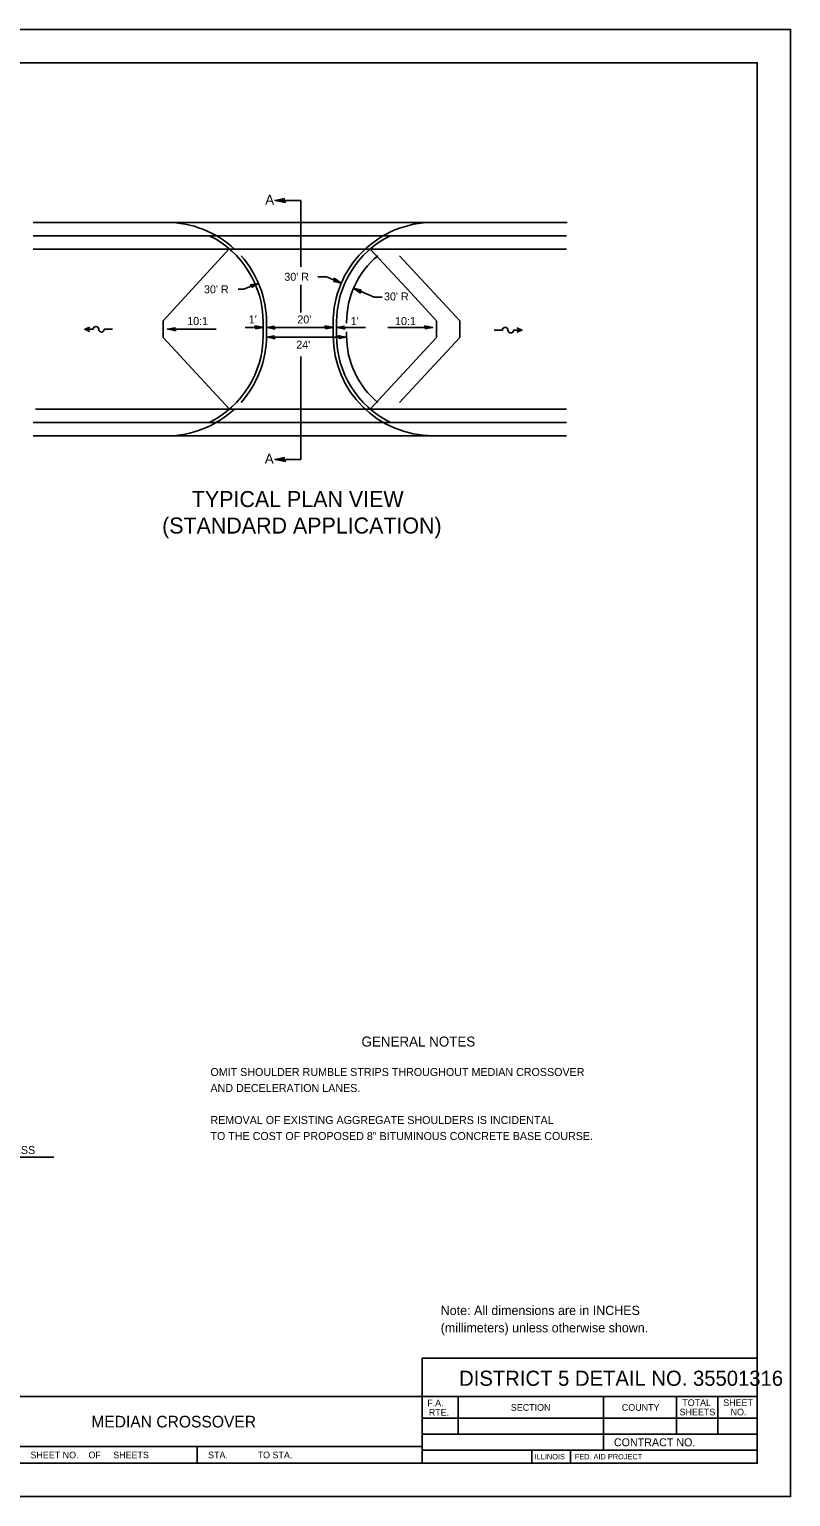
# Model space of a CAD drawing. Extents: x 998471 to 999151, y 942911 to 943367.
# Drawn here: x 998922.2 to 999150.5, y 942927.4 to 943367.4 of the extents above; entities that cross this region are included whole.
import ezdxf

# ---------------------------------------------------------------- set-up
doc = ezdxf.new("R2010")
doc.units = 0
for name, color, linetype in [('Design_EX_Roadway Dimensions', 7, 'Continuous'), ('Design_EX_Roadway Notes', 7, 'Continuous'), ('Design_PR_Roadway Notes', 7, 'Continuous'), ('Level 29', 7, 'Continuous'), ('Level 3', 7, 'Continuous'), ('Level 4', 7, 'Continuous'), ('Level 50', 7, 'Continuous'), ('Level 53', 7, 'Continuous'), ('Sheets_50 Reference Boundary', 7, 'Continuous'), ('Sheets_General Details', 7, 'Continuous'), ('Sheets_Printer Plotting Border', 7, 'Continuous'), ('Structures_PR_Bridge', 7, 'Continuous'), ('Topo_Curb and Gutter', 7, 'Continuous'), ('Topo_Drainage Items', 7, 'Continuous'), ('Topo_EOP', 7, 'Continuous')]:
    doc.layers.add(name, color=color, linetype=linetype)

msp = doc.modelspace()

# ---------------------------------------------------------------- linework, layer by layer
at = {"layer": 'Design_EX_Roadway Notes'}
msp.add_line((998871.27, 943029.21), (998929.56, 943029.21), dxfattribs=at)
at = {"layer": 'Level 29'}
for p, q in [((999083.33, 943309.49), (999083.47, 943309.49)), ((998993.33, 943275.49), (998993.33, 943279.49)), ((999017.33, 943279.49), (999017.33, 943279.23)), ((999017.33, 943276.7), (999017.33, 943275.49))]:
    msp.add_line(p, q, dxfattribs=at)
for centre, radius, start, end in [((998963.33, 943279.49), 30, 0.0023, 41.8101), ((999043.33, 943279.49), 26, 129.7153, 180.0023), ((998963.33, 943275.49), 30, 318.1898, 0.0023), ((999043.33, 943275.49), 26, 180.0023, 230.2846)]:
    msp.add_arc(centre, radius, start, end, dxfattribs=at)
at = {"layer": 'Level 3'}
for p, q in [((998986.52, 943289.42), (998990.91, 943291.3)), ((999008.72, 943293.18), (999011.36, 943293.18)), ((999011.36, 943293.18), (999015.75, 943291.3)), ((999019.43, 943289.72), (999025.63, 943287.06)), ((998986.52, 943289.42), (998984.85, 943289.42)), ((999025.63, 943287.06), (999027.99, 943287.06)), ((998963.63, 943277.49), (998978.2, 943277.49)), ((998986.89, 943277.99), (998992.33, 943277.99)), ((998993.33, 943277.99), (999013.33, 943277.99)), ((999014.33, 943277.99), (999022.97, 943277.99)), ((999029.7, 943277.99), (999043.18, 943277.99)), ((998993.33, 943275.06), (999017.33, 943275.06))]:
    msp.add_line(p, q, dxfattribs=at)
for points in [[(998988.4, 943290.79), (998988.78, 943290.43), (998989.03, 943290.04), (998989.84, 943290.61), (998990.91, 943291.3), (998989.59, 943291)], [(999013.66, 943292.76), (999013.66, 943292.24), (999013.55, 943291.79), (999014.52, 943291.59), (999015.75, 943291.3), (999014.62, 943292.04)], [(999021.52, 943288.26), (999021.52, 943288.78), (999021.63, 943289.23), (999020.66, 943289.43), (999019.43, 943289.72), (999020.56, 943288.97)], [(998966.13, 943276.97), (998965.92, 943277.45), (998965.85, 943277.91), (998964.88, 943277.71), (998963.63, 943277.49), (998964.96, 943277.25)], [(998989.83, 943278.51), (998990.03, 943278.03), (998990.11, 943277.57), (998991.08, 943277.77), (998992.33, 943277.99), (998991, 943278.23)], [(998995.83, 943277.47), (998995.63, 943277.95), (998995.55, 943278.41), (998994.58, 943278.21), (998993.33, 943277.99), (998994.66, 943277.75)], [(999010.83, 943278.51), (999011.03, 943278.03), (999011.11, 943277.57), (999012.08, 943277.77), (999013.33, 943277.99), (999012, 943278.23)], [(999016.83, 943277.47), (999016.63, 943277.95), (999016.55, 943278.41), (999015.58, 943278.21), (999014.33, 943277.99), (999015.66, 943277.75)], [(999040.68, 943278.51), (999040.88, 943278.03), (999040.96, 943277.57), (999041.93, 943277.77), (999043.18, 943277.99), (999041.85, 943278.23)], [(998995.83, 943274.54), (998995.63, 943275.02), (998995.55, 943275.48), (998994.58, 943275.28), (998993.33, 943275.06), (998994.66, 943274.82)], [(999014.83, 943275.59), (999015.04, 943275.11), (999015.12, 943274.65), (999016.08, 943274.85), (999017.33, 943275.06), (999016, 943275.31)]]:
    msp.add_lwpolyline(points, close=True, dxfattribs=at)
at = {"layer": 'Level 4'}
for p, q in [((998962.33, 943279.99), (998982.06, 943301.49)), ((999037.8, 943287.05), (999024.44, 943301.49)), ((999044.33, 943279.99), (999037.8, 943287.05)), ((998962.33, 943274.99), (998962.33, 943279.99)), ((999044.33, 943274.99), (999044.33, 943279.99)), ((998962.33, 943274.99), (998982.22, 943253.49)), ((999044.33, 943274.99), (999024.44, 943253.49))]:
    msp.add_line(p, q, dxfattribs=at)
at = {"layer": 'Level 50'}
for p, q in [((999003.67, 943316.08), (998995.88, 943316.08)), ((999003.67, 943316.08), (999003.67, 943296.18)), ((999003.67, 943290.79), (999003.67, 943282.45)), ((999003.67, 943269.22), (999003.67, 943238.41)), ((999003.67, 943238.41), (998995.88, 943238.41))]:
    msp.add_line(p, q, dxfattribs=at)
for points in [[(998999, 943315.43), (998998.75, 943316.03), (998998.65, 943316.61), (998997.44, 943316.36), (998995.88, 943316.08), (998997.55, 943315.78)], [(998999, 943237.76), (998998.75, 943238.36), (998998.65, 943238.94), (998997.44, 943238.68), (998995.88, 943238.41), (998997.55, 943238.11)]]:
    msp.add_lwpolyline(points, close=True, dxfattribs=at)
at = {"layer": 'Level 53'}
for p, q in [((999051.3, 943279.99), (999033.25, 943299.49)), ((999051.3, 943274.99), (999051.3, 943279.99)), ((999051.3, 943274.99), (999033.25, 943255.49))]:
    msp.add_line(p, q, dxfattribs=at)
at = {"layer": 'Sheets_50 Reference Boundary'}
msp.add_lwpolyline([(998510.51, 943357.37), (999140.51, 943357.37), (999140.51, 942957.37), (998510.51, 942957.37)], close=True, dxfattribs=at)
at = {"layer": 'Sheets_General Details'}
for p, q in [((999150.51, 943367.37), (998470.51, 943367.37)), ((999150.51, 942927.37), (999150.51, 943367.37)), ((998510.51, 942957.37), (999140.51, 942957.37)), ((999040, 942957.37), (999040, 942937.37)), ((999050.8, 942957.37), (999050.8, 942946.07)), ((999094.4, 942957.37), (999094.4, 942941.27)), ((999116.24, 942957.37), (999116.24, 942946.07)), ((999128.66, 942957.37), (999128.66, 942946.07)), ((999040, 942950.87), (999140.51, 942950.87)), ((998886, 942942.37), (999040, 942942.37)), ((998972.51, 942942.37), (998972.51, 942937.37)), ((999040, 942946.07), (999140.51, 942946.07)), ((999040, 942941.27), (999140.51, 942941.27)), ((999072.94, 942941.27), (999072.94, 942937.37)), ((999084.54, 942941.27), (999084.54, 942937.37)), ((999150.51, 942927.37), (998470.51, 942927.37))]:
    msp.add_line(p, q, dxfattribs=at)
for points in [[(998510.51, 943357.37), (999140.51, 943357.37), (999140.51, 942937.37), (998510.51, 942937.37)], [(999040, 942957.37), (999140.51, 942957.37), (999140.51, 942968.86), (999040, 942968.86)]]:
    msp.add_lwpolyline(points, close=True, dxfattribs=at)
at = {"layer": 'Sheets_Printer Plotting Border'}
msp.add_lwpolyline([(998470.51, 942927.37), (999150.51, 942927.37), (999150.51, 943367.37), (998470.51, 943367.37)], close=True, dxfattribs=at)
at = {"layer": 'Topo_Curb and Gutter'}
for p, q in [((998923.33, 943305.49), (999083.33, 943305.49)), ((998923.33, 943301.49), (999083.33, 943301.49)), ((998992.33, 943275.49), (998992.33, 943279.49)), ((999014.33, 943275.49), (999014.33, 943279.49)), ((998924.03, 943253.49), (999083.33, 943253.49)), ((998923.33, 943249.49), (999083.33, 943249.49))]:
    msp.add_line(p, q, dxfattribs=at)
for centre, start, end in [((998963.33, 943279.49), 0.0023, 63.7082), ((999043.33, 943279.49), 116.2918, 180.0023), ((998963.33, 943275.49), 296.2918, 0.0023), ((999043.33, 943275.49), 180.0023, 243.7082)]:
    msp.add_arc(centre, 29, start, end, dxfattribs=at)
at = {"layer": 'Topo_Drainage Items'}
for p, q in [((998941.35, 943277.44), (998938.84, 943277.44)), ((998947.18, 943277.44), (998944.68, 943277.44)), ((999061.58, 943277.18), (999064.07, 943277.18)), ((999067.41, 943277.18), (999069.91, 943277.18))]:
    msp.add_line(p, q, dxfattribs=at)
for points in [[(998940.38, 943276.8), (998938.84, 943277.44), (998940.38, 943278.08)], [(999068.37, 943277.82), (999069.91, 943277.18), (999068.37, 943276.55)]]:
    msp.add_lwpolyline(points, dxfattribs=at)
for centre, start, end in [((998942.18, 943277.44), 360, 180), ((998943.84, 943277.44), 180, 0), ((999064.91, 943277.18), 0, 180), ((999066.58, 943277.18), 180, 360)]:
    msp.add_arc(centre, 0.833, start, end, dxfattribs=at)
at = {"layer": 'Topo_EOP'}
for p, q in [((998923.33, 943309.49), (999083.33, 943309.49)), ((999013.33, 943275.49), (999013.33, 943279.49)), ((998923.33, 943245.49), (999083.33, 943245.49))]:
    msp.add_line(p, q, dxfattribs=at)
for centre, start, end in [((998963.33, 943279.49), 47.1664, 90), ((999043.33, 943279.49), 90, 180.0023), ((999043.33, 943275.49), 180.0023, 269.9977), ((998963.33, 943275.49), 270.0015, 312.8331)]:
    msp.add_arc(centre, 30, start, end, dxfattribs=at)

# ---------------------------------------------------------------- texts
at = {"layer": 'Design_EX_Roadway Dimensions'}
for s, p in [("30' R", (998998.68, 943291.98)), ("30' R", (998974.59, 943288.22)), ("30' R", (999028.57, 943286.08)), ('10:1', (998969.55, 943278.7)), ("1'", (998988.01, 943279.19)), ("20'", (999002.58, 943279.19)), ("1'", (999018.58, 943278.67)), ('10:1', (999031.88, 943278.7)), ("24'", (999002.25, 943271.61))]:
    msp.add_text(s, height=2.4, dxfattribs=at).set_placement(p)
at = {"layer": 'Design_EX_Roadway Notes'}
msp.add_text('HMA RESURFACING THICKNESS', height=2.4, dxfattribs=at).set_placement((998873.32, 943030.11))
at = {"layer": 'Design_PR_Roadway Notes'}
for s, p in [('TYPICAL PLAN VIEW', (998970.95, 943224.12)), ('(STANDARD APPLICATION)', (998962.03, 943216.18))]:
    msp.add_text(s, height=4.8, dxfattribs=at).set_placement(p)
at = {"layer": 'Level 50'}
for s, p in [('OMIT SHOULDER RUMBLE STRIPS THROUGHOUT MEDIAN CROSSOVER', (998976.52, 943053.51)), ('AND DECELERATION LANES.', (998976.52, 943048.71)), ('REMOVAL OF EXISTING AGGREGATE SHOULDERS IS INCIDENTAL', (998976.52, 943039.11)), ('TO THE COST OF PROPOSED 8" BITUMINOUS CONCRETE BASE COURSE.', (998976.52, 943034.31))]:
    msp.add_text(s, height=2.4, dxfattribs=at).set_placement(p)
at = {"layer": 'Sheets_General Details'}
for s, height, p in [('Note: All dimensions are in INCHES', 2.8003, (999045.57, 942981.83)), ('(millimeters) unless otherwise shown.', 2.8003, (999045.57, 942976.63)), ('DISTRICT 5 DETAIL NO. 35501316', 4.5381, (999051.09, 942960.61)), ('F.A.  ', 2, (999041.54, 942954.47)), ('TOTAL', 2, (999118.01, 942954.54)), ('SHEET', 2, (999130.3, 942954.54)), (' MEDIAN CROSSOVER ', 3.5, (998939.49, 942948.12)), ('RTE.', 2, (999042, 942951.67)), ('SECTION', 2, (999066.6, 942953.12)), ('COUNTY', 2, (999099.89, 942953.12)), ('SHEETS', 2, (999117.22, 942951.74)), ('NO.', 2, (999132.5, 942951.74)), ('CONTRACT NO.      ', 2.4, (999097.51, 942942.47)), ('SHEET NO.    OF     SHEETS', 2, (998922.55, 942938.87)), ('STA.            TO STA.            ', 2, (998975.81, 942938.87)), ('ILLINOIS', 1.6, (999073.72, 942938.56)), ('FED. AID PROJECT', 1.6, (999085.76, 942938.56))]:
    msp.add_text(s, height=height, dxfattribs=at).set_placement(p)
at = {"layer": 'Structures_PR_Bridge'}
for s, p in [('A', (998992.94, 943314.8)), ('A', (998992.81, 943237.13)), ('GENERAL NOTES', (999021.82, 943062.34))]:
    msp.add_text(s, height=3, dxfattribs=at).set_placement(p)

doc.saveas('drawing.dxf')
